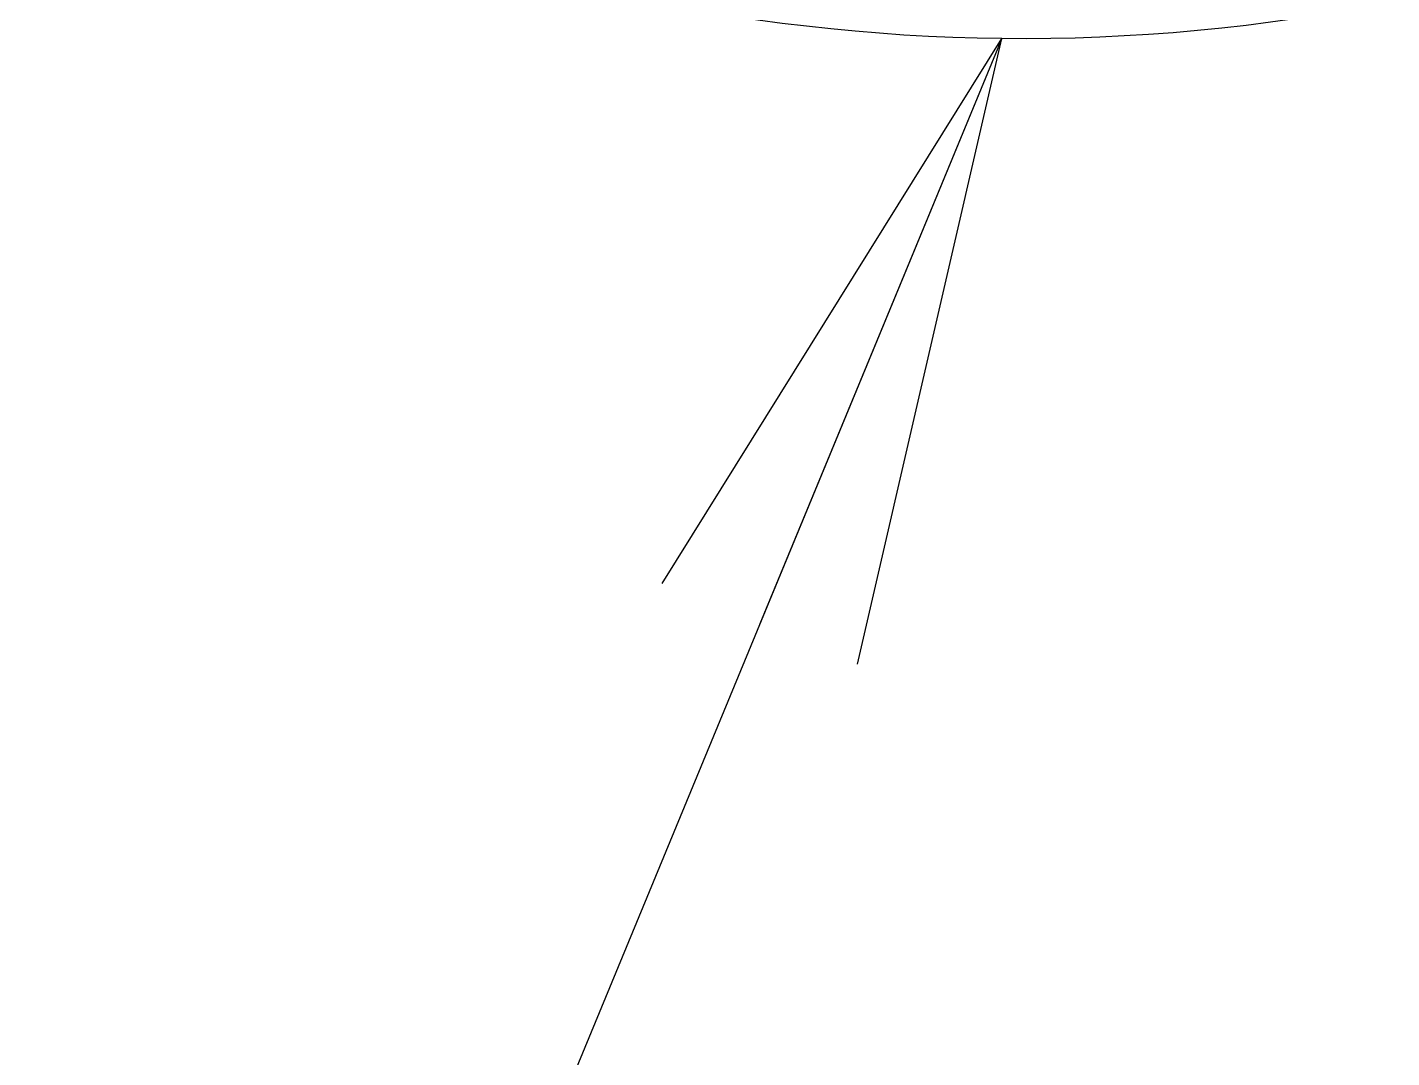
# Model space of a CAD drawing. Header units: millimetres. Extents: x -2078669 to -1085629, y -5987148 to 310365.
# Drawn here: x -1678784 to -1676093, y -3050539 to -3048506 of the extents above; entities that cross this region are included whole.
import ezdxf

# ---------------------------------------------------------------- set-up
doc = ezdxf.new("R2010")
doc.units = ezdxf.units.MM
doc.header["$LTSCALE"] = 500
doc.layers.add('D-BYP-STR8', color=5, linetype='Continuous', lineweight=25)
doc.layers.add('D-BYP-STRB', color=5, linetype='Continuous', lineweight=25)
doc.styles.add('MS ゴシック', font='MS Gothic.ttf')
doc.dimstyles.new('DIM-500-F', dxfattribs={"dimscale": 500, "dimtxt": 3.5, "dimasz": 2.5, "dimexe": 0, "dimexo": 2, "dimgap": 0.8, "dimtad": 1, "dimdec": 0, "dimzin": 0, "dimdsep": 46, "dimtxsty": 'MS ゴシック', "dimblk": 'OPEN', "dimcen": 0.1, "dimclrd": 256, "dimclre": 256, "dimclrt": 256, "dimaunit": 1, "dimadec": 4, "dimazin": 0, "dimtfac": 1, "dimtdec": 0, "dimtmove": 2, "dimatfit": 3, "dimldrblk": 'OPEN', "dimfxl": 1, "dimtolj": 1, "dimtzin": 0, "dimlwd": -1, "dimlwe": -1, "dimarcsym": 2})

# ---------------------------------------------------------------- blocks, each defined once
blk = doc.blocks.new('A$C45d7a2f6')
at = {"layer": 'D-BYP-STRB', "linetype": 'Continuous'}
blk.add_arc((5765.3, 1699.7), 3709.9, 347.4231, 11.3263, dxfattribs=at)
blk = doc.blocks.new('_Open')
at = {"color": 0, "linetype": 'ByBlock', "lineweight": -2}
for p, q in [((-1, 0.1667), (0, 0)), ((-1, -0.1667), (0, 0)), ((0, 0), (-1, 0))]:
    blk.add_line(p, q, dxfattribs=at)

msp = doc.modelspace()

# ---------------------------------------------------------------- block references
at = {"layer": 'D-BYP-STR8', "rotation": 270}
msp.add_blockref('A$C45d7a2f6', (-1678521, -3039052.4), dxfattribs=at)

# ---------------------------------------------------------------- leaders
at = {"layer": 'D-BYP-STR8'}
msp.add_leader([(-1676861.8, -3048527.5), (-1682142.6, -3061309.4)], dimstyle='DIM-500-F', dxfattribs=at)

doc.saveas('drawing.dxf')
